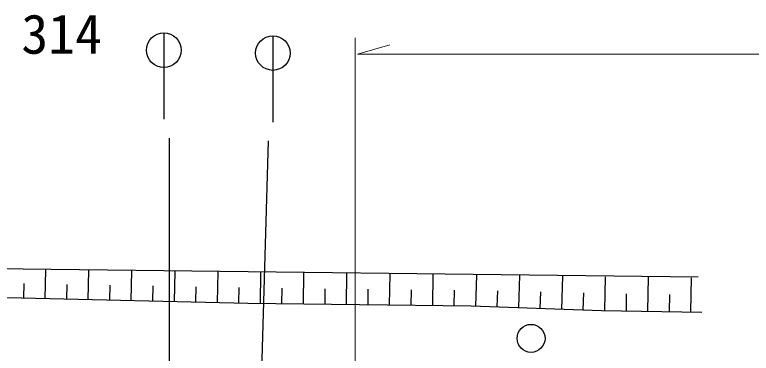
# Model space of a CAD drawing. Units: millimetres, scale not verified. Extents: x 40000 to 680000, y 20000 to 380000.
# Drawn here: x 333820 to 368029, y 321472 to 337183 of the extents above; entities that cross this region are included whole.
import ezdxf
from ezdxf.enums import TextEntityAlignment as Align

# ---------------------------------------------------------------- set-up
doc = ezdxf.new("R2010")
doc.units = ezdxf.units.MM
doc.header["$LTSCALE"] = 1000
for name, color, linetype, lineweight in [('M-BGD', 7, 'Continuous', 25), ('M-STR-HTXT', 7, 'Continuous', 13), ('M-STR-STRC', 7, 'Continuous', 25)]:
    doc.layers.add(name, color=color, linetype=linetype, lineweight=lineweight)
doc.styles.add('ＭＳ ゴシック', font='')
doc.styles.get('ＭＳ ゴシック').set_extended_font_data('MS Gothic')

msp = doc.modelspace()

# ---------------------------------------------------------------- linework, layer by layer
at = {"layer": 'M-BGD'}
for p, q in [((315804, 325635), (334213, 325387)), ((334213, 325387), (365560, 325024)), ((335235, 324021), (335267, 325346)), ((337235, 323974), (337267, 325321)), ((339234, 323926), (339267, 325297)), ((341234, 323878), (341267, 325272)), ((343233, 323830), (343267, 325247)), ((345233, 323788), (345251, 325223)), ((347232, 323763), (347250, 325198)), ((349232, 323738), (349250, 325174)), ((351232, 323713), (351250, 325149)), ((353232, 323688), (353250, 325125)), ((355232, 323658), (355281, 325100)), ((357230, 323590), (357281, 325075)), ((359229, 323521), (359282, 325051)), ((361228, 323456), (361253, 325027)), ((363228, 323424), (363253, 325002)), ((334236, 324045), (334251, 324707)), ((336235, 323997), (336251, 324671)), ((365228, 323392), (365253, 324978)), ((338234, 323950), (338251, 324635)), ((340234, 323902), (340251, 324599)), ((342233, 323854), (342250, 324563)), ((344233, 323806), (344250, 324523)), ((346232, 323776), (346241, 324493)), ((348232, 323751), (348241, 324469)), ((350232, 323726), (350241, 324444)), ((352232, 323701), (352241, 324419)), ((354232, 323675), (354241, 324397)), ((356231, 323624), (356257, 324367)), ((358230, 323555), (358256, 324320)), ((323710, 324214), (334136, 324048)), ((334136, 324048), (344652, 323796)), ((360229, 323487), (360256, 324272)), ((362228, 323440), (362241, 324229)), ((364228, 323408), (364240, 324201)), ((344652, 323796), (355023, 323666)), ((355023, 323666), (361067, 323458)), ((361067, 323458), (365728, 323384))]:
    msp.add_line(p, q, dxfattribs=at)
msp.add_circle((357801, 322163), 650, dxfattribs=at)
at = {"layer": 'M-STR-HTXT'}
for p, q in [((349637, 336111), (349637, 301174)), ((349737, 335361), (351237, 335781)), ((349737, 335361), (547963, 335361))]:
    msp.add_line(p, q, dxfattribs=at)
at = {"layer": 'M-STR-STRC'}
for p, q in [((340745, 336339), (340745, 332339)), ((345809, 336203), (345809, 332203)), ((340990, 298941), (341015, 331461)), ((344657, 298927), (345606, 331326))]:
    msp.add_line(p, q, dxfattribs=at)
for centre in [(340745, 335539), (345809, 335403)]:
    msp.add_circle(centre, 800, dxfattribs=at)

# ---------------------------------------------------------------- texts
at = {"layer": 'M-STR-STRC', "style": 'ＭＳ ゴシック'}
msp.add_text('314', height=1833, dxfattribs=at).set_placement((334129, 334823), align=Align.BOTTOM_LEFT)

doc.saveas('drawing.dxf')
